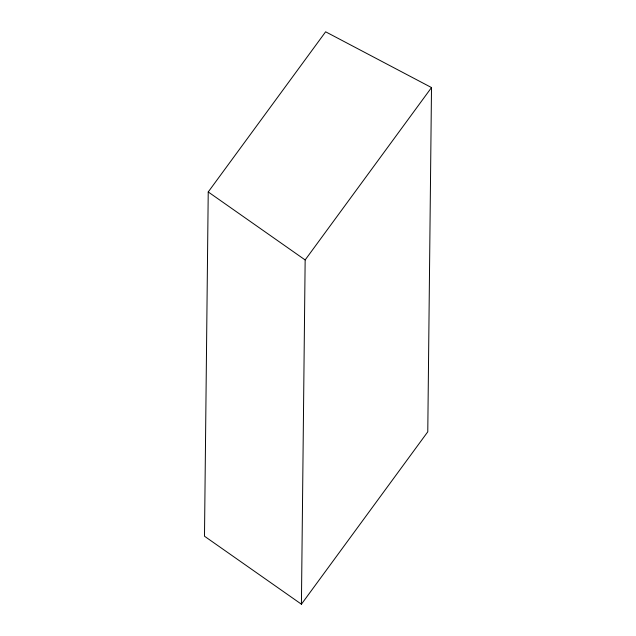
<?xml version="1.0" encoding="UTF-8"?>
<svg xmlns="http://www.w3.org/2000/svg" width="636" height="636" viewBox="0 0 636 636"><rect width="100%" height="100%" fill="white"/><g stroke="black" fill="none" stroke-linecap="round" stroke-linejoin="round"><path stroke-width="0.95" d="M208.234 191.953L204.49 536.22L301.416 604.2L427.774 431.812L431.51 87.561L325.632 31.8L208.234 191.953L305.153 259.949L301.416 604.2M305.153 259.949L431.51 87.561"/></g></svg>
